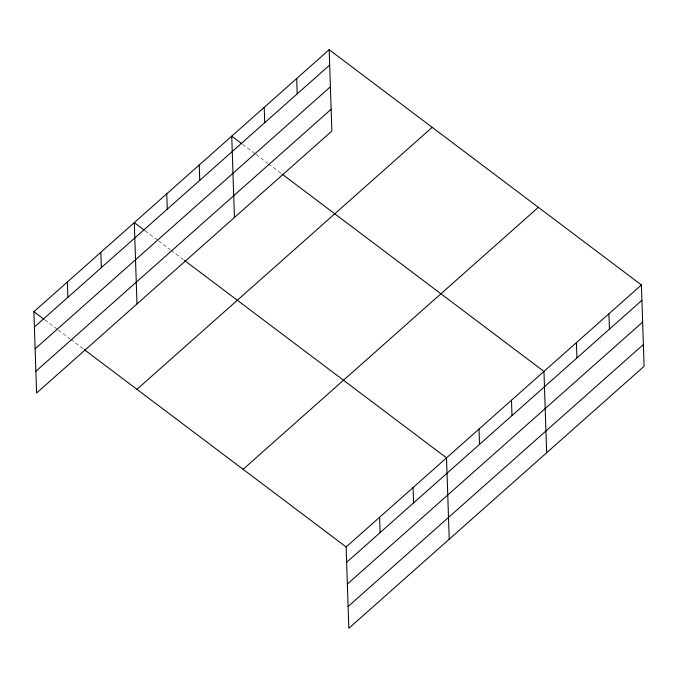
<?xml version="1.0" encoding="UTF-8"?>
<svg xmlns="http://www.w3.org/2000/svg" width="678" height="678" viewBox="0 0 678 678"><rect width="100%" height="100%" fill="white"/><g stroke="black" fill="none" stroke-linecap="round" stroke-linejoin="round"><path stroke-width="0.51" stroke-dasharray="3.39 2.54" d="M242.622 144.372L255.182 153.838M256.021 154.465L267.751 163.305M268.59 163.932L281.158 173.399M145.185 230.817L157.745 240.292M158.584 240.919L170.314 249.758M171.153 250.385L183.713 259.852M44.79 319.889L57.359 329.355M58.189 329.991L69.919 338.831M70.758 339.458L83.326 348.924"/><path stroke-width="1.02" d="M329.169 49.714L331.864 131.057L36.595 393.037L33.9 311.685L329.169 49.714L641.405 284.963L644.1 366.315L348.831 628.286L346.136 546.943L641.405 284.963M34.409 327.033L329.678 65.063M35.129 348.814L330.398 86.835M35.875 371.256L331.144 109.277M136.939 389.325L432.208 127.345M243.097 469.312L538.366 207.332M346.644 562.291L641.913 300.312M347.365 584.072L642.634 322.092M348.111 606.513L643.38 344.534M241.783 143.736L231.732 136.159L234.427 217.511M281.989 174.034L543.959 371.417L546.663 452.768M144.346 230.189L134.295 222.613L136.99 303.964M184.552 260.488L446.522 457.87L449.226 539.222M33.9 311.685L43.951 319.262M84.165 349.56L346.136 546.943M608.92 313.787L609.429 329.135M576.444 342.602L576.953 357.95M511.483 400.24L511.992 415.589M479.007 429.055L479.515 444.404M413.063 487.558L413.572 502.906M379.595 517.255L380.104 532.603M296.693 78.529L297.201 93.878M264.208 107.344L264.717 122.693M199.247 164.983L199.756 180.331M166.771 193.798L167.28 209.146M100.827 252.309L101.336 267.657M67.368 281.997L67.876 297.345"/></g></svg>
